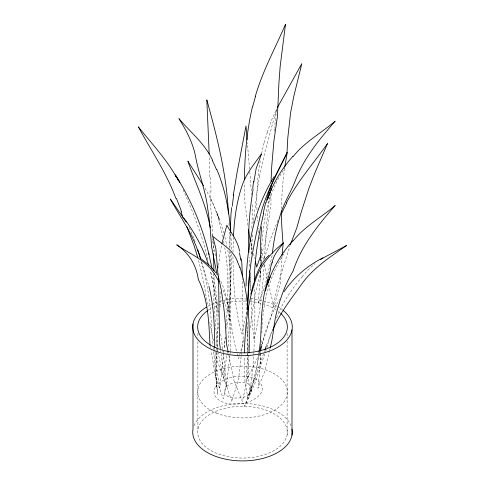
<?xml version="1.0" encoding="UTF-8"?>
<svg xmlns="http://www.w3.org/2000/svg" width="485" height="485" viewBox="0 0 485 485"><rect width="100%" height="100%" fill="white"/><g stroke="black" fill="none" stroke-linecap="round" stroke-linejoin="round"><path stroke-width="0.36" stroke-dasharray="2.42 1.82" d="M270.927 194.321L270.957 204.828L265.083 243.591L261.342 253.952M232.988 252.255L233.4 237.565M250.357 294.722L250.375 293.231M250.418 290.26L250.69 272.988M231.691 253.764L230.454 291.206L227.701 311.849L223.706 299.724M250.618 272.8L250.793 290.503M253.934 351.146L254.94 314.553L254.225 287.514M251.097 254.049L251.454 240.524M260.597 271.285L259.614 287.556L257.984 303.84L264.27 288.181M260.651 353.389L259.614 371.91L257.984 388.2L264.555 371.874L269.442 350.661M229.69 251.545C228.653 285.483 227.544 320.167 237.147 353.08M229.769 248.635L230.242 233.158M253.904 352.565L253.625 362.162L249.696 393.705C244.167 400.671 217.001 399.937 226.622 386.636C232.151 379.676 259.317 380.404 249.696 393.705L248.211 371.025L247.805 353.092M216.474 351.728L216.122 373.474L216.856 386.806L213.497 350.146M251.836 228.302L252.497 210.266L252.127 203.973M247.623 353.122L246.319 380.683L257.777 357.39L258.935 353.789M220.069 306.981L220.129 290.527M216.528 350.285C217.953 323.598 217.45 296.408 210.205 270.509M217.159 350.509L217.529 332.862L218.759 323.143M217.074 352.625L216.571 368.279L219.832 387.891L223.731 353.365M264.131 265.052C262.591 290.139 259.893 315.28 253.964 339.755L251.606 316.171L251.018 297.414M251.272 254.116L252.467 234.188M260.718 270.266L260.166 279.56M264.452 258.105L266.829 222.767L269.442 197.134M260.784 353.25L260.166 363.914M261.288 257.947C261.973 226.828 266.429 194.57 284.701 168.416M261.288 342.307L261.379 340.518M228.138 346.423L230.866 297.335L230.745 278.348A535.319 187.489 80.3 0 0 230.187 251.897M226.083 325.847C228.144 299.845 229.302 273.522 224.779 247.696M248.902 355.111L247.15 380.173L242.361 401.41L233.764 380.101L228.72 354.371M281.979 256.407L280.197 283.676L274.043 306.944L268.508 284.434M261.876 333.019C262.288 304.616 268.854 275.886 285.053 252.17M225.222 336.881L224.076 349.515M230.054 353.65L230.236 351.552M230.296 350.855C231.375 329.812 231.005 307.775 222.257 288.211M223.785 352.765L223.943 350.958M253.34 223.3L253.54 221.105M253.606 220.372L257.705 186.489M224.276 347.351L225.379 337.699M276.45 109.865L274.68 127.5M218.693 265.228L219.966 253.322L221.797 244.119M274.304 131.162L274.601 128.228M229.872 355.747L227.01 381.634L223.239 398.785L215.607 377.166L211.09 350.625M250.43 327.721C252.315 308.369 255.977 289.218 260.857 270.4M241.572 352.298L238.656 378.324L231.933 401.689L224.652 380.21L221.16 354.323M241.645 351.631L243.124 338.597L242.415 277.935M247.793 351.704L248.617 344.599M272.152 255.51L265.719 282.506M258.444 355.529L255.492 376.99L248.223 399.676L245.01 382.362L244.343 356.851M258.717 353.565L258.887 352.334M226.731 328.594C231.139 302.404 232.473 275.407 227.562 249.187M227.386 351.589L223.549 377.809L218.171 352.922M284.513 168.489L282.337 187.786L281.549 204.24A293.643 187.622 -62 0 0 281.476 208.714M260.221 160.862C257.323 177.31 256.383 194.079 257.014 210.757M259.457 176.588L264.567 153.351L276.523 109.125M261.573 153.733L264.137 142.608M246.774 312.607L242.015 333.929C234.667 308.89 233.273 282.549 232.952 256.589M259.717 353.753L252.964 381.901L253.34 380.422L250.884 388.764L251.363 387.333L244.628 406.266L254.995 383.15L265.301 352.31M259.875 353.05L260.366 350.934M264.725 286.781L265.586 283.094M269.611 349.97L270.284 347.375M267.077 347.387L271.509 331.661M262.046 343.938C265.974 328.43 271.485 313.225 279.378 299.275M239.135 356.681L238.565 358.767L238.032 356.633M239.711 354.59L244.27 338.215M264.161 258.584L271.473 236.419L277.996 220.148M261.882 344.599L270.842 317.542L274.274 301.124A337.408 194.806 -60 0 1 280.397 276.432L289.933 245.895M259.172 353.068L259.633 351.631M263.585 353.674L248.562 395.536M267.126 132.429L272.018 119.098L276.486 109.349M264.264 351.692L264.713 350.37M265.556 351.607L266.823 348.091M266.568 345.12L272.103 331.473M276.529 317.875C282.379 302.676 291.643 289.175 302.113 276.832M307.854 270.242L314.923 263.616M205.003 188.271C213.182 202.233 219.305 217.371 223.785 232.903M220.82 281.342L223.87 288.314L227.477 301.44L229.987 319.991L229.593 315.899M189.344 227.683L195.879 243.331M183.033 189.641C193.242 211.915 201.99 234.928 207.671 258.802A438.07 326.617 37.7 0 1 208.192 260.912M210.532 198.401C216.486 210.454 219.99 223.488 222.56 236.625M216.843 212.612L219.578 219.941L217.292 213.794M201.408 261.603L204.943 274.668L208.72 295.165A401.635 327.199 -6.6 0 1 210.927 316.299L211.648 330.57L213.073 344.938M201.554 262.027L208.974 286.435M198.559 260.348L203.852 282.434L207.604 305.95M250.957 244.294L252.273 249.151M253.37 253.388L254.655 258.341M237.329 353.795L237.856 355.923M224.949 237.098L227.022 246.325M209.762 322.289L213.552 340.876M218.026 352.225L217.407 348M210.144 346.023L210.575 348.024M215.867 255.959L213.582 246.732L212.739 240.566M228.095 351.364L228.465 353.171M264.355 264.416L267.053 278.554M263.422 259.705L261.342 248.938M215.746 352.371L217.783 362.507L226.677 386.527L223.47 354.523M223.603 241.445L223.997 243.531M213.097 273.795L215.77 290.23L218.244 312.273L217.904 308.727M218.286 316.608L213.467 286.35A438.07 326.617 37.7 0 0 210.454 270.782M247.956 225.276L244.901 202.663L244.385 182.736M220.633 350.516L220.808 351.758M222.712 348.891L220.73 334.086M222.809 349.6L223.203 352.431M258.893 233.109L258.323 228.138M259.445 237.335L259.627 238.741M218.893 273.94L219.056 275.389M216.753 385.569L217.674 394.178L215.679 376.257L214.897 350.479M249.787 171.787L251.618 194.861M249.545 168.998L247.35 142.638M257.232 215.91L257.632 220.972M217.347 347.29L213.921 304.21L214 275.886M213.279 347.43L213.442 349.467M230.836 234.213L231.581 250.114M249.623 266.429L249.157 257.135M212.812 235.661L210.138 198.51L210.06 191.248M228.956 223.27L229.144 226.919M214.794 348.291L214.873 349.746M229.405 232.042L230.06 248.211M247.211 334.644L246.762 323.798L247.768 351.607M213.085 241.651L213.461 251.382M209.702 176.964L209.277 157.607M246.331 313.983L246.022 298.942M247.732 350.121L247.514 320.633M287.108 333.413L287.108 337.954M287.108 340.985L287.108 434.869A44.85 25.893 0 0 1 216.152 453.123A44.85 25.893 0 0 1 224.24 408.522A44.85 25.893 0 0 1 287.108 434.869M197.892 333.316L197.892 337.863M197.892 341.646L197.892 429.474M193.964 425.806A49.773 28.736 0 0 1 242.367 403.435A49.773 28.736 0 0 1 290.976 425.66M207.695 306.387A49.773 28.736 0 0 1 222.239 300.682M223.64 300.342A49.773 28.736 0 0 1 245.531 298.251M250.709 298.59A49.773 28.736 0 0 1 277.062 306.253M277.687 306.605A49.773 28.736 0 0 1 282.391 309.745M208.435 310.085A44.85 25.893 0 0 1 212.891 307.484M214.261 306.817A44.85 25.893 0 0 1 246.447 301.137M250.066 301.409A44.85 25.893 0 0 1 276.189 309.836M278.535 311.515A44.85 25.893 0 0 1 280.209 312.91M212.048 234.485A167.883 125.336 51.1 0 1 212.545 237.201M212.769 238.559A167.883 125.336 51.1 0 1 213.097 240.608M302.094 276.814A172.411 117.606 41.3 0 1 307.872 270.254M257.802 186.446A128.355 26.723 -78.6 0 1 259.554 176.576M210.635 177.316A264.113 86.136 85.1 0 1 210.987 191.751M264.325 142.584A159.232 98.479 -55.5 0 1 267.32 132.417M215.158 387.454C210.157 396.966 222.239 403.617 230.314 403.938C241.342 404.829 254.352 402.447 261.16 392.886C266.162 383.374 254.079 376.724 246.01 376.408C234.976 375.517 221.966 377.9 215.158 387.454M216.152 412.99A44.85 25.893 0 0 0 287.108 394.729A44.85 25.893 0 0 0 224.24 368.382A44.85 25.893 0 0 0 216.152 412.99"/><path stroke-width="0.73" d="M270.939 190.805L270.945 189.392A293.643 116.897 -72.1 0 1 270.988 185.852M244.367 179.935C244.761 155.467 246.762 130.853 252.388 106.997M254.328 282.3C254.437 259.087 258.311 236.146 263.61 213.63M246.095 285.974C246.604 248.059 253.691 209.12 274.201 176.619M230.339 230.181L230.981 213.685L231.727 207.568M260.906 266.32L261.185 260.099M260.96 349.479L261.185 344.459M253.097 189.453C249.623 210.12 247.865 231.175 248.957 252.194M247.592 307.72L249.393 275.001M233.491 235.516C234.358 219.426 236.419 203.245 241.385 187.865C245.119 174.946 253.819 164.554 261.518 153.848L256.159 168.55L253.867 181.948M249.047 352.989C249.89 324.362 248.769 294.795 239.96 267.32M249.539 272.867L249.684 270.733M282.094 254.995L283.076 244.464L281.93 228.568A293.643 187.622 -62 0 1 281.458 210.945M261.579 226.841L260.669 240.299L260.706 260.481M272.406 253.285C273.704 241.154 276.032 229.126 279.633 217.456C283.022 204.197 290.697 192.715 295.535 180.093C304.101 157.619 319.67 139.165 335.153 121.165C321.161 133.126 304.422 142.105 292.94 156.819M233.279 195.334L236.971 173.09L245.998 126.015L247.126 139.868M258.984 351.643C261.918 336.432 260.439 320.827 262.664 305.514C263.622 293.067 267.35 281.124 270.648 269.223M284.725 167.113L286.896 154.745L287.781 138.067L290.557 113.005L293.783 96.448L301.828 63.644L277.123 108.058M251.036 293.413L253.661 282.967M221.942 243.488L226.828 225.216C231.636 233.6 237.911 241.445 239.56 251.272M270.284 347.375C273.825 334.589 273.685 321.009 277.778 308.284C281.251 295.256 286.271 282.609 293.128 270.976C301.312 245.877 318.021 225.107 335.153 205.525C321.161 217.48 304.422 226.459 292.94 241.178M266.047 202.797C269.63 184.706 279.693 169.132 287.138 152.557C276.292 174.073 264.707 195.528 259.487 219.275C254.619 241.063 249.92 262.985 248.641 285.338A585.801 452.566 30.6 0 0 247.568 309.497M255.237 96.588C262.458 71.362 275.219 48.27 285.507 24.25L280.185 66.166L278.917 82.965L277.462 116.212L273.898 141.093L271.8 165.579A293.643 116.897 -72.1 0 0 271.085 181.566M265.368 291.097C270.242 272.424 279.863 255.14 292.77 240.827M261.245 346.587L259.821 351.055M272.176 263.009C273.249 254.861 278.978 249.138 283.507 242.833C269.787 253.734 258.269 267.744 254.019 285.089C246.792 306.902 245.222 330.109 244.307 352.922M254.516 280.294C257.493 271.066 261.7 261.779 269.066 255.207M264.943 349.709L266.326 345.769M260.651 255.904L256.692 267.126L255.334 261.269M267.314 200.111C272.534 183.936 281.445 169.101 292.77 156.467M267.702 199.002L270.09 192.472L269.666 193.563M290.63 243.882L296.723 228.089L301.312 211.896L308.957 188.198L314.832 173.048L327.502 143.548C313.643 163.172 297.493 181.323 286.435 202.803M272.412 330.782C279.463 313.522 291.158 298.948 301.84 283.901C313.522 267.611 330.497 256.765 346.648 245.465L322.664 258.208M284.107 291.618C293.825 277.196 307.472 265.689 322.937 257.838M290.03 244.864L290.697 243.973M320.379 259.657L322.161 258.511M201.129 258.851L209.714 265.592L215.873 272.764M183.839 218.129C194.485 232.376 203.306 248.096 208.635 265.113M214.352 273.946C205.749 259.717 189.623 254.031 176.734 244.816C188.695 252.685 196.486 265.168 198.28 279.39C208.489 299.785 208.829 323.143 210.005 345.356M186.234 222.088L170.32 199.014C179.771 216.31 191.757 232.363 197.953 251.291M203.542 185.767L187.847 161.135C195.51 183.275 206.167 204.482 210.26 227.75M175.14 174.63L179.856 182.378L175.503 175.334C191.102 199.535 202.281 226.489 208.987 254.467M176.576 177.48C166.276 158.874 151.49 143.408 138.352 126.858C151.126 150.586 166.573 172.981 175.903 198.45M177.28 178.729L177.983 179.977M212.509 160.214C204.961 143.633 190.435 132.223 178.923 118.643C186.446 130.592 193.115 143.142 195.679 157.182C198.911 174.545 205.785 191.048 207.719 208.732A411.838 234.479 -60.7 0 1 210.417 231.181L211.563 246.744L217.11 274.922M218.923 281.779L217.959 279.845A116.194 75.769 -61.5 0 0 214.315 273.983M237.426 261.457C233.049 249.708 221.627 243.967 212.733 236.256L215.88 248.672L218.02 274.904L221.396 290.388L223.937 308.921A339.882 86.76 -79.2 0 1 225.737 329.697L226.592 344.489L228.095 351.364M186.67 226.259L194.067 245.537L197.765 257.517M216.746 169.404C225.361 189.435 229.193 211.145 230.739 232.788M181.081 211.951L182.924 217.492M200.256 258.099L197.916 249.902M267.326 280.045L268.114 282.973M208.665 253.097L212.127 268.787M208.974 286.435C213.94 306.423 214.564 327.084 214.758 347.563M241.075 258.638L241.815 262.755L242.373 276.438M217.777 266.01L218.014 267.447M220.342 348.46L219.608 343.404L218.535 276.929M248.526 229.235L250.212 241.518M228.387 213.812C226.895 174.939 217.08 137.14 206.822 99.825L209.18 153.83M213.533 253.619L213.927 270.715M292 329.927L292 435.166M193 323.938L193 429.176A49.773 28.736 0 0 0 242.524 460.908A49.773 28.736 0 0 0 291.994 429.146M282.979 310.212A49.773 28.736 0 0 1 273.976 349.194A49.773 28.736 0 0 1 206.022 346.484A49.773 28.736 0 0 1 206.386 307.157M280.73 313.395A44.85 25.893 0 0 1 270.036 347.369A44.85 25.893 0 0 1 210.363 344.993A44.85 25.893 0 0 1 207.853 310.485M281.439 213.697A179.492 103.838 -54.4 0 1 286.865 202.906M252.636 106.888A159.232 60.977 -66.5 0 1 255.486 96.509M176.37 198.371A217.165 164.542 45.7 0 1 181.542 211.909M239.414 252.824A176.958 23.88 -89.1 0 1 240.893 260.324M270.381 268.702A148.64 44.153 71.9 0 1 271.964 262.549M252.758 188.883A146.719 43.917 71.2 0 1 253.576 181.408M263.24 213.485A290.03 203.967 33.3 0 1 265.744 202.663M212.285 160.444A210.829 134.351 -61.2 0 1 216.48 169.653M198.098 251.254A200.796 171.902 -0.3 0 1 200.754 258.954M232.236 206.222A136.679 7.996 -82 0 1 233.734 194.449M237.347 261.694A176.34 57.624 -80.2 0 1 239.863 267.587M269.666 277.917L267.314 284.471L270.09 276.826L269.666 277.917"/></g></svg>
